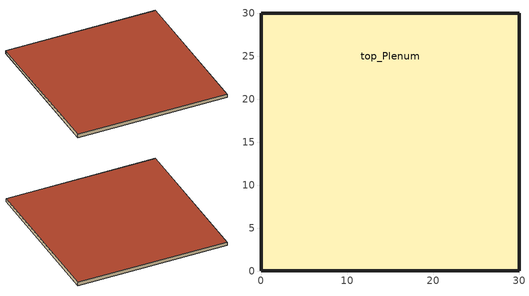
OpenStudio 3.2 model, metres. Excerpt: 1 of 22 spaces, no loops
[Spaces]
top_Plenum
 floor to top_Offices_W: 0,30 10,20 10,10 0,0 z32.75
 floor to top_DataCenter: 20,12 20,10 16,10 16,12 z32.75
 floor to top_Offices_S: 20,10 30,0 0,0 10,10 z32.75
 floor to top_Core: 20,20 20,12 16,12 16,10 10,10 10,20 z32.75
 floor to top_Offices_N: 30,30 20,20 10,20 0,30 z32.75
 floor to top_Offices_E: 30,30 30,0 20,10 20,20 z32.75
 wall outside: 30,0 30,30 0,30 0,0 30,0 z32.75:33.45
 roof outside: 30,0 30,30 0,30 0,0 z33.45
[Site]
BRUSSELS: Latitude {deg}=50.9; Longitude {deg}=4.53; Time Zone {hr}=1; Elevation {m}=58; Terrain=City
[Building]
Office: North Axis {deg}=0; Nominal Floor to Floor Height {m}=3.7; Space Type=Offices; Default Construction Set=Building_Construction Set; Default Schedule Set=Building; Standards Number of Stories=10; Standards Number of Above Ground Stories=9; Nominal Floor to Ceiling Height {m}=3
[ClimateZones]
Climate Zone Institution Name 1=ASHRAE; Climate Zone Document Name 1=ANSI/ASHRAE Standard 169; Climate Zone Document Year 1=2006; Climate Zone Institution Name 2=CEC; Climate Zone Document Name 2=California Climate Zone Descriptions; Climate Zone Document Year 2=1995
[SizingPeriod:DesignDay] Barometric Pressure {Pa}=100630; Wind Direction {deg}=60; Sky Clearness=0; Rain Indicator=0; Snow Indicator=0; Day of Month=21; Daylight Saving Time Indicator=0; Humidity Indicating Type=Wetbulb; Dry-Bulb Temperature Range Modifier Type=DefaultMultipliers
Name | Maximum Dry-Bulb Temperature {C} | Daily Dry-Bulb Temperature Range {deltaC} | Humidity Indicating Conditions at Maximum Dry-Bulb | Wind Speed {m/s} | Month | Day Type | Solar Model Indicator | ASHRAE Taub | ASHRAE Taud
BRUSSELS Ann Htg 99.6% Condns DB | -7.7 | 0 | -7.7 | 3.1 | 1 | WinterDesignDay | ASHRAEClearSky
BRUSSELS Ann Clg .4% Condns DB=>MWB | 29 | 9.2 | 20.1 | 3.3 | 7 | SummerDesignDay | ASHRAETau | 0.47 | 1.919
[Material]
Name | Roughness | Thickness {m} | Conductivity {W/m-K} | Density {kg/m3} | Specific Heat {J/kg-K} | Thermal Absorptance | Solar Absorptance | Visible Absorptance
Std Wood | MediumSmooth | 0.15 | 0.12 | 540 | 1210 | 0.9 | 0.7 | 0.7
F13 Built-up roofing | Rough | 0.0095 | 0.16 | 1120 | 1460 | 0.9 | 0.7
Gypsum_13mm | Smooth | 0.0127 | 0.16 | 800 | 1090 | 0.9 | 0.7 | 0.5
_Floor_Concrete200mm | MediumRough | 0.2 | 1.4 | 2100 | 840
METAL Door Medium 18Ga_1; METAL Door Medium 18Ga_2 | Smooth | 0.0013106 | 45.3149 | 7833.03 | 502.08 | 0.8 | 0.5 | 0.5
_Spandrel_Equivalent | Smooth | 0.205 | 0.081 | 536 | 1085
_Ceiling | Smooth | 0.02 | 0.057 | 288 | 1339 |  |  | 0.2
_Wall_Concrete300mm | MediumRough | 0.3 | 1.4 | 2100 | 840
[Material:NoMass]
Name | Roughness | Thermal Resistance {m2-K/W} | Thermal Absorptance | Solar Absorptance | Visible Absorptance
Carpet pad | VeryRough | 0.22 | 0.9 | 0.7 | 0.8
Roof_Insulation | MediumSmooth | 5.31 | 0.9 | 0.7 | 0.7
AIR [4] | Smooth | 0.293129 | 0.8 | 0.5 | 0.5
[Construction]
_WoodFurnitures: Std Wood
_DropCeiling: _Ceiling
_ConcreteSlab_200mm: _Floor_Concrete200mm
_Concrete_300mm: _Wall_Concrete300mm
_Roof: F13 Built-up roofing, Roof_Insulation, _Floor_Concrete200mm
_ConcreteAndCarpet: Carpet pad, _Floor_Concrete200mm
_Gypsum13_Concrete200mm_Gypsum13: Gypsum_13mm, _Floor_Concrete200mm, Gypsum_13mm
_ExtDoor_Main entrance: 3mm_TheoreticalGlass
_Door_Metal: METAL Door Medium 18Ga_1, AIR [4], METAL Door Medium 18Ga_2
_Spandrel_Equivalent: _Spandrel_Equivalent
0A0_8-10-55.2_bronze: DG_8-10-55.2_bronze
[DefaultConstructionSet]
Name | Default Exterior Surface Constructions | Default Interior Surface Constructions | Default Ground Contact Surface Constructions | Default Exterior SubSurface Constructions | Default Interior SubSurface Constructions | Adiabatic Surface Construction
Building_Construction Set | Default Surface Constructions 4 | Default Surface Constructions 5 | Default Surface Constructions 6 | Default Sub Surface Constructions 3 | Default Sub Surface Constructions 4 | _Concrete_300mm
Plenum_Construction Set | Default Surface Constructions 16 | Default Surface Constructions 17 | Default Surface Constructions 18 | Default Sub Surface Constructions 11 | Default Sub Surface Constructions 12 | _ConcreteSlab_200mm
[DefaultSurfaceConstructions]
Name | Floor Construction | Wall Construction | Roof Ceiling Construction
Default Surface Constructions 4 | _ConcreteAndCarpet | _Spandrel_Equivalent | _Roof
Default Surface Constructions 5 | _ConcreteAndCarpet | _Gypsum13_Concrete200mm_Gypsum13 | _DropCeiling
Default Surface Constructions 6; Default Surface Constructions 16; Default Surface Constructions 18
Default Surface Constructions 17 | _DropCeiling
[DefaultSubSurfaceConstructions]
Name | Fixed Window Construction | Door Construction
Default Sub Surface Constructions 3 | 0A0_8-10-55.2_bronze | _ExtDoor_Main entrance
Default Sub Surface Constructions 4 |  | _Door_Metal
Default Sub Surface Constructions 11; Default Sub Surface Constructions 12
[WindowMaterial:Glazing]
3mm_TheoreticalGlass: Optical Data Type=SpectralAverage; Thickness {m}=0.003; Solar Transmittance at Normal Incidence=0.2374; Front Side Solar Reflectance at Normal Incidence=0.7126; Back Side Solar Reflectance at Normal Incidence=0; Visible Transmittance at Normal Incidence=0.2512; Front Side Visible Reflectance at Normal Incidence=0.6988; Back Side Visible Reflectance at Normal Incidence=0; Infrared Transmittance at Normal Incidence=0; Front Side Infrared Hemispherical Emissivity=0.985; Back Side Infrared Hemispherical Emissivity=0.985; Conductivity {W/m-K}=2.1073; Dirt Correction Factor for Solar and Visible Transmittance=1; Solar Diffusing=No
[WindowMaterial:SimpleGlazingSystem]
DG_8-10-55.2_bronze: U-Factor {W/m2-K}=2.71; Solar Heat Gain Coefficient=0.46; Visible Transmittance=0.36
[ThermalZone]
top_Plenum_TZ: Multiplier=1; Thermostat=Thermostat Setpoint Dual Setpoint 3; Use Ideal Air Loads=No; Humidistat=Zone Control Humidistat 22
[ThermostatSetpoint:DualSetpoint]
Thermostat Setpoint Dual Setpoint 3
[InternalMass:Definition]
Offices_InternalMass: Construction=_WoodFurnitures; Design Level Calculation Method=SurfaceArea/Person; Surface Area per Person {m2/person}=2
[People:Definition]
Offices_Density: Number of People Calculation Method=Area/Person; Space Floor Area per Person {m2/person}=10; Fraction Radiant=0.3; Enable ASHRAE 55 Comfort Warnings=Yes; Mean Radiant Temperature Calculation Type=ZoneAveraged; Thermal Comfort Model Type 1=AdaptiveCEN15251
[Lights:Definition]
Offices_Recessed ligting: Design Level Calculation Method=Watts/Area; Watts per Space Floor Area {W/m2}=8; Fraction Radiant=0.37; Fraction Visible=0.18; Return Air Fraction=0; Return Air Fraction Calculated from Plenum Temperature=No
[ElectricEquipment:Definition]
Office_Equipments_Plugs: Design Level Calculation Method=Watts/Person; Watts per Person {W/person}=150; Fraction Latent=0; Fraction Radiant=0.22; Fraction Lost=0
[Exterior:FuelEquipment:Definition]
Name | Design Level {W}
Elevators Definition | 244444
Elevators_Lights_Fan Definition | 752
[Exterior:FuelEquipment] Fuel Use Type=Electricity
Name | Exterior Fuel Equipment Definition | Schedule
Elevators | Elevators Definition | BLDG_ELEVATORS
Elevators_Lights_Fan | Elevators_Lights_Fan Definition | ELEV_LIGHT_FAN_SCH_ADD_DF
[DesignSpecification:OutdoorAir]
DSOA_Offices: Outdoor Air Flow per Person {m3/s-person}=0.006; Outdoor Air Flow per Floor Area {m3/s-m2}=0; Outdoor Air Flow Rate {m3/s}=0
[Space]
Name | Space Type | Building Story | Thermal Zone | Part of Total Floor Area
top_Plenum | Plenums | Building Story 3 | top_Plenum_TZ | No
Space 1
[DefaultScheduleSet]
Name | Number of People Schedule | People Activity Level Schedule | Lighting Schedule | Infiltration Schedule | Electric Equipment Schedule
Building | _Occupancy_Offices_full | _Activity_Office_People | _Lighting | _Infil_Quarter On
Offices |  |  |  |  | _Office_Equipments_full
[SpaceType]
Name | Default Schedule Set | Design Specification Outdoor Air Object | Default Construction Set
Offices | Offices | DSOA_Offices
Plenums |  |  | Plenum_Construction Set
[BuildingStory]
Building Story 3: Nominal Z Coordinate {m}=29.75; Nominal Floor to Floor Height {m}=3.85
[SpaceInfiltration:DesignFlowRate]
Offices_Infiltration: Space or SpaceType=Offices; Design Flow Rate Calculation Method=Flow/ExteriorArea; Flow per Exterior Surface Area {m3/s-m2}=0.00023
[People]
People 5: People Definition=Offices_Density; Space or SpaceType=Offices; Multiplier=1
[Lights]
Lights 5: Lights Definition=Offices_Recessed ligting; Space or SpaceType=Offices; Fraction Replaceable=1
[ElectricEquipment]
Electric Equipment 6: Electric Equipment Definition=Office_Equipments_Plugs; Space or SpaceType=Offices
[InternalMass]
Internal Mass 3: Internal Mass Definition=Offices_InternalMass; Space or SpaceType=Offices; Multiplier=1
[AvailabilityManager:NightCycle] Applicability Schedule=Always On Discrete; Control Type=CycleOnAny; Thermostat Tolerance {deltaC}=1; Cycling Run Time {s}=3600
Availability Manager Night Cycle 1; Availability Manager Night Cycle 2; Availability Manager Night Cycle 3; Availability Manager Night Cycle 4; Availability Manager Night Cycle 5; Availability Manager Night Cycle 6
[ZoneControl:Humidistat]
Zone Control Humidistat 22
[HeatExchanger:AirToAir:SensibleAndLatent] Availability Schedule=Always On Discrete; Nominal Supply Air Flow Rate {m3/s}=autosize; Sensible Effectiveness at 100% Heating Air Flow=0.75; Latent Effectiveness at 100% Heating Air Flow=0.69; Sensible Effectiveness at 75% Heating Air Flow=0.75; Latent Effectiveness at 75% Heating Air Flow=0.69; Sensible Effectiveness at 100% Cooling Air Flow=0.75; Latent Effectiveness at 100% Cooling Air Flow=0.69; Sensible Effectiveness at 75% Cooling Air Flow=0.75; Latent Effectiveness at 75% Cooling Air Flow=0.69; Nominal Electric Power {W}=0; Supply Air Outlet Temperature Control=Yes; Heat Exchanger Type=Plate; Frost Control Type=ExhaustOnly; Threshold Temperature {C}=-12.2; Initial Defrost Time Fraction=0.167; Rate of Defrost Time Fraction Increase {1/K}=0.024; Economizer Lockout=No
Heat Exchanger Air To Air Sensible And Latent 1; Heat Exchanger Air To Air Sensible And Latent 2; Heat Exchanger Air To Air Sensible And Latent 3; Heat Exchanger Air To Air Sensible And Latent 4
[Schedule:Compact]
BLDG_ELEVATORS; ELEV_LIGHT_FAN_SCH_ADD_DF: Through: 12/31, For: SummerDesignDay, Until: 24:00, 0.5, For: WinterDesignDay, Until: 24:00, 0.05, For: AllOtherDays, Until: 04:00, 0.05, Until: 05:00, 0.1, Until: 06:00, 0.2, Until: 07:00, 0.4, Until: 09:00, 0.5, Until: 10:00, 0.35, Until: 16:00, 0.15, Until: 17:00, 0.35, Until: 19:00, 0.5, Until: 21:00, 0.4, Until: 22:00, 0.3, Until: 23:00, 0.2, Until: 24:00, 0.1
[Schedule:Constant]
Always On Discrete: Value=1
[Schedule:Day]
Large Office Bldg Occ Default Schedule: 6, 0, 0, 7, 0, 0.1, 8, 0, 0.2, 12, 0, 0.95, 13, 0, 0.5, 17, 0, 0.95, 18, 0, 0.7, 20, 0, 0.4, 22, 0, 0.1, 23, 0, 0.05, 24, 0, 0
Large Office Bldg Occ Summer Design Day: 6, 0, 0, 22, 0, 1, 24, 0, 0.05
Large Office Bldg Occ Winter Design Day; Large Office Bldg Light Winter Design Day; Large Office Bldg Equip Winter Design Day; Large Office Bldg Occ Rule 1 Day Schedule 2: 24, 0, 0
Large Office Bldg Occ Rule 1 Day Schedule: 7, 0, 0, 18, 0, 0.05, 24, 0, 0
Large Office Bldg Occ Rule 2 Day Schedule: 7, 0, 0, 8, 0, 0.1, 12, 0, 0.3, 17, 0, 0.1, 19, 0, 0.05, 24, 0, 0
Large Office Activity Default Schedule; Large Office Activity Summer Design Day; Large Office Activity Winter Design Day: 24, 0, 115
Large Office Bldg Light Default Schedule: 6, 0, 0.05, 7, 0, 0.1, 8, 0, 0.3, 18, 0, 0.85, 19, 0, 0.45, 21, 0, 0.3, 22, 0, 0.2, 23, 0, 0.1, 24, 0, 0.05
Large Office Bldg Light Summer Design Day; Large Office Bldg Equip Summer Design Day; Large Office Infil Quarter On Rule 1 Day Schedule; Schedule Day 16: 24, 0, 1
Large Office Bldg Light Rule 1 Day Schedule; Large Office Bldg Light Rule 1 Day Schedule 2: 24, 0, 0.05
Large Office Bldg Light Rule 2 Day Schedule: 6, 0, 0.05, 8, 0, 0.1, 12, 0, 0.3, 17, 0, 0.15, 24, 0, 0.05
Large Office Bldg Equip Default Schedule: 6, 0, 0.3, 8, 0, 0.4, 12, 0, 0.85, 13, 0, 0.75, 17, 0, 0.85, 18, 0, 0.5, 19, 0, 0.4, 24, 0, 0.3
Large Office Bldg Equip Rule 1 Day Schedule: 24, 0, 0.3
Large Office Bldg Equip Rule 2 Day Schedule: 7, 0, 0.3, 8, 0, 0.4, 12, 0, 0.5, 19, 0, 0.4, 24, 0, 0.3
Large Office Infil Quarter On Default Schedule: 6, 0, 1, 21, 0, 0.25, 24, 0, 1
Large Office Infil Quarter On Summer Design Day: 6, 0, 1, 22, 0, 0.25, 24, 0, 1
Large Office Infil Quarter On Winter Design Day: 6, 0, 1, 18, 0, 0.25, 24, 0, 1
Large Office Infil Quarter On Rule 2 Day Schedule: 8, 0, 1, 18, 0, 0.25, 24, 0, 1
Large Office Bldg Equip Rule 1 Day Schedule 2: 24, 0, 0.2
[Schedule:Ruleset]
Name | Default Day Schedule | Summer Design Day Schedule | Winter Design Day Schedule | Holiday Schedule
_Occupancy_Offices_full | Large Office Bldg Occ Default Schedule | Large Office Bldg Occ Summer Design Day | Large Office Bldg Occ Winter Design Day | Large Office Bldg Occ Rule 1 Day Schedule 2
_Activity_Office_People | Large Office Activity Default Schedule | Large Office Activity Summer Design Day | Large Office Activity Winter Design Day
_Lighting | Large Office Bldg Light Default Schedule | Large Office Bldg Light Summer Design Day | Large Office Bldg Light Winter Design Day | Large Office Bldg Light Rule 1 Day Schedule 2
_Office_Equipments_full | Large Office Bldg Equip Default Schedule | Large Office Bldg Equip Summer Design Day | Large Office Bldg Equip Winter Design Day | Large Office Bldg Equip Rule 1 Day Schedule 2
_Infil_Quarter On | Large Office Infil Quarter On Default Schedule | Large Office Infil Quarter On Summer Design Day | Large Office Infil Quarter On Winter Design Day | Schedule Day 16
[Schedule:Rule] Apply Monday=No; Apply Tuesday=No; Apply Wednesday=No; Apply Thursday=No; Apply Friday=No; Date Specification Type=DateRange; Start Month=1; Start Day=1; End Month=12; End Day=31
Name | Schedule Ruleset | Rule Order | Day Schedule | Apply Sunday | Apply Saturday
_Occupancy_Offices_full_Sundays | _Occupancy_Offices_full | 0 | Large Office Bldg Occ Rule 1 Day Schedule | Yes | No
_Occupancy_Offices_full_Saturdays | _Occupancy_Offices_full | 1 | Large Office Bldg Occ Rule 2 Day Schedule | No | Yes
Lighting_Sundays | _Lighting | 0 | Large Office Bldg Light Rule 1 Day Schedule | Yes | No
Lighting_Saturdays | _Lighting | 1 | Large Office Bldg Light Rule 2 Day Schedule | No | Yes
Equipments_Sundays | _Office_Equipments_full | 0 | Large Office Bldg Equip Rule 1 Day Schedule | Yes | No
Equipments_Saturdays | _Office_Equipments_full | 1 | Large Office Bldg Equip Rule 2 Day Schedule | No | Yes
Infil_Sundays | _Infil_Quarter On | 0 | Large Office Infil Quarter On Rule 1 Day Schedule | Yes | No
Infil_Saturdays | _Infil_Quarter On | 1 | Large Office Infil Quarter On Rule 2 Day Schedule | No | Yes
